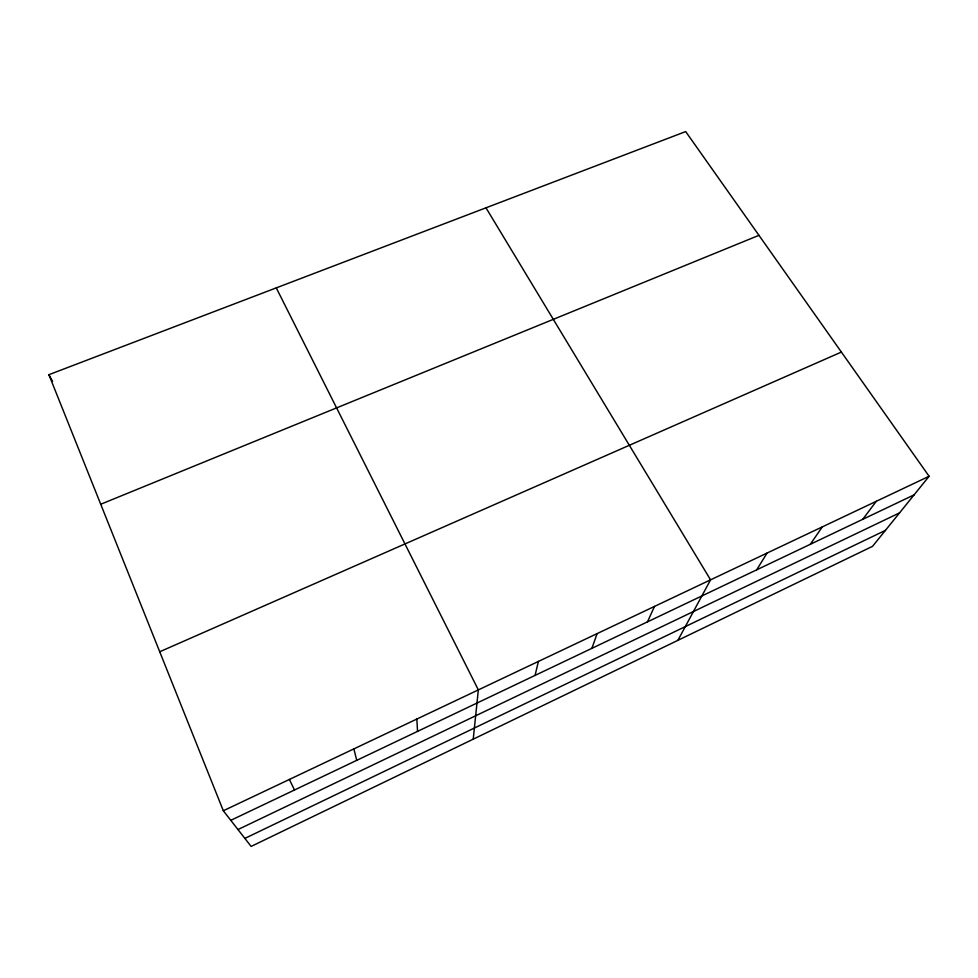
<?xml version="1.0" encoding="UTF-8"?>
<svg xmlns="http://www.w3.org/2000/svg" width="978" height="978" viewBox="0 0 978 978"><rect width="100%" height="100%" fill="white"/><g stroke="black" fill="none" stroke-linecap="round" stroke-linejoin="round"><path stroke-width="1.47" d="M473.23 739.16L478.34 689.906L276.273 287.887M535.076 675.395L538.401 661.434M591.898 648.328L597.106 633.622M647.485 621.849L654.478 606.433M677.876 640.333L710.566 579.844L485.98 207.813M756.679 569.844L767.07 553.071M810.297 544.306L822.29 526.897M862.755 519.306L876.288 501.311M929.1 476.274L872.559 546.323L251.126 846.422L223.326 810.762L48.9 374.684L685.676 131.578L929.1 476.274L223.326 810.762M244.867 838.403L885.445 530.357M237.972 829.552L899.54 512.888M230.796 820.334L914.1 494.856M159.72 651.764L841.386 352.068M100.722 504.257L758.952 235.331M48.9 374.684L52.555 381.371M289.39 779.454L294.5 789.992M353.877 748.891L356.726 760.358M416.848 719.05L417.533 731.385"/></g></svg>
